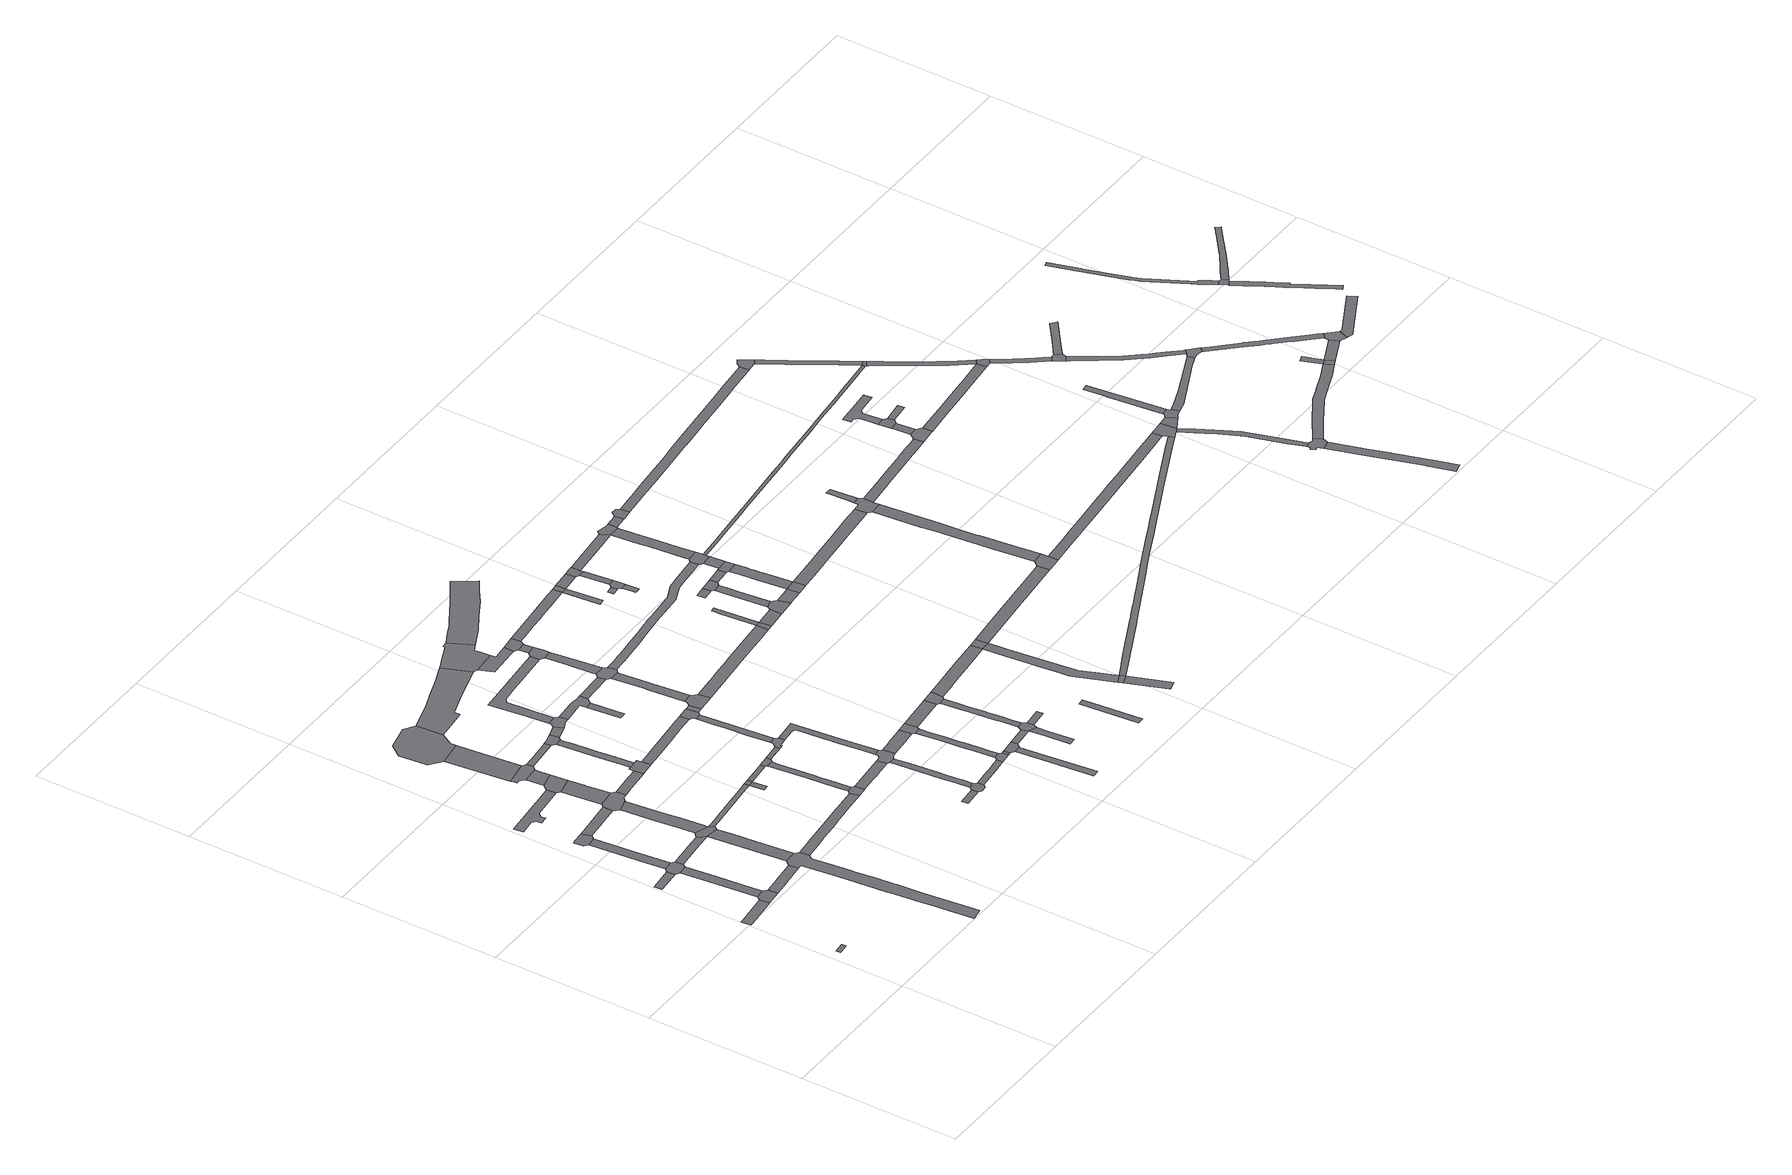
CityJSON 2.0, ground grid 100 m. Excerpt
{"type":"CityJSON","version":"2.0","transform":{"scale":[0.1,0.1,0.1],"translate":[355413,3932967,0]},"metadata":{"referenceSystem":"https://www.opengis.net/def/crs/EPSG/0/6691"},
"CityObjects":{
"road1":{"type":"Road","attributes":{"RoadStructureAttribute.sectionType":"1"},"geometry":[{"type":"MultiSurface","lod":"1","boundaries":[[[0,1,2,3]]]}]},
"road2":{"type":"Road","attributes":{"RoadStructureAttribute.sectionType":"1"},"geometry":[{"type":"MultiSurface","lod":"1","boundaries":[[[4,5,6,7,8,9,10,11,12]]]}]},
"road3":{"type":"Road","geometry":[{"type":"MultiSurface","lod":"1","boundaries":[[[13,14,15,16,17]]]}]},
"road4":{"type":"Road","geometry":[{"type":"MultiSurface","lod":"1","boundaries":[[[18,4,12,19,20,21,22,23]]]}]},
"road5":{"type":"Road","attributes":{"RoadStructureAttribute.sectionType":"1"},"geometry":[{"type":"MultiSurface","lod":"1","boundaries":[[[24,25,26,27,28,29,18,23]]]}]},
"road6":{"type":"Road","geometry":[{"type":"MultiSurface","lod":"1","boundaries":[[[30,31,32,13,17,27,26,33]]]}]},
"road7":{"type":"Road","attributes":{"RoadStructureAttribute.sectionType":"1"},"geometry":[{"type":"MultiSurface","lod":"1","boundaries":[[[34,32,31,35,36,37]]]}]},
"road8":{"type":"Road","geometry":[{"type":"MultiSurface","lod":"1","boundaries":[[[38,39,40,41,42,43,44,22,21]]]}]},
"road9":{"type":"Road","geometry":[{"type":"MultiSurface","lod":"1","boundaries":[[[37,36,45,46,47,48,49]]]}]},
"road10":{"type":"Road","attributes":{"RoadStructureAttribute.sectionType":"1"},"geometry":[{"type":"MultiSurface","lod":"1","boundaries":[[[50,51,52,53,54,55,56,57,58,59,60,61,62,63,64,65,66,67,41,40,68,69,70,71,72,73,74,75,76,77,78,79,80]]]}]},
"road11":{"type":"Road","attributes":{"RoadStructureAttribute.sectionType":"1"},"geometry":[{"type":"MultiSurface","lod":"1","boundaries":[[[81,82,83,30,33,84,85,86,87]]]}]},
"road12":{"type":"Road","attributes":{"RoadStructureAttribute.sectionType":"1"},"geometry":[{"type":"MultiSurface","lod":"1","boundaries":[[[88,89,90,91,92,93,94,95,96,97,98,99,100,101,102,103]]]}]},
"road13":{"type":"Road","attributes":{"RoadStructureAttribute.sectionType":"1"},"geometry":[{"type":"MultiSurface","lod":"1","boundaries":[[[45,104,105,106,107,108,109,46]]]}]},
"road14":{"type":"Road","attributes":{"RoadStructureAttribute.sectionType":"1"},"geometry":[{"type":"MultiSurface","lod":"1","boundaries":[[[110,67,66,111,112,113,87]]]}]},
"road15":{"type":"Road","geometry":[{"type":"MultiSurface","lod":"1","boundaries":[[[113,114,115,116,81,87]]]}]},
"road16":{"type":"Road","attributes":{"RoadStructureAttribute.sectionType":"1"},"geometry":[{"type":"MultiSurface","lod":"1","boundaries":[[[117,118,119,120,121,122,123,124,116,115]]]}]},
"road17":{"type":"Road","geometry":[{"type":"MultiSurface","lod":"1","boundaries":[[[125,121,120,126,127,128,129,130,108,107]]]}]},
"road18":{"type":"Road","attributes":{"RoadStructureAttribute.sectionType":"1"},"geometry":[{"type":"MultiSurface","lod":"1","boundaries":[[[131,130,129,132,133,134,135,136,137,138]]]}]},
"road19":{"type":"Road","geometry":[{"type":"MultiSurface","lod":"1","boundaries":[[[137,139,140,141,88,103,138]]]}]},
"road20":{"type":"Road","attributes":{"RoadStructureAttribute.sectionType":"1"},"geometry":[{"type":"MultiSurface","lod":"1","boundaries":[[[142,143,140,139]]]}]},
"road21":{"type":"Road","geometry":[{"type":"MultiSurface","lod":"1","boundaries":[[[144,145,146,143,142,147,148,149,150,151]]]}]},
"road22":{"type":"Road","attributes":{"RoadStructureAttribute.sectionType":"1"},"geometry":[{"type":"MultiSurface","lod":"1","boundaries":[[[152,153,154,155,156,150,149]]]}]},
"road23":{"type":"Road","attributes":{"RoadStructureAttribute.sectionType":"1"},"geometry":[{"type":"MultiSurface","lod":"1","boundaries":[[[157,158,159,160,161,115,114,162,163,164,165,166,167]]]}]},
"road24":{"type":"Road","attributes":{"RoadStructureAttribute.sectionType":"1"},"geometry":[{"type":"MultiSurface","lod":"1","boundaries":[[[168,169,170,171,172,173,174,175,176,177,178,179,180,181,182,183,64,63]]]}]},
"road25":{"type":"Road","geometry":[{"type":"MultiSurface","lod":"1","boundaries":[[[184,185,186,156,155,187,188,189,190]]]}]},
"road26":{"type":"Road","attributes":{"RoadStructureAttribute.sectionType":"1"},"geometry":[{"type":"MultiSurface","lod":"1","boundaries":[[[191,192,193,194,128,127,195,196]]]}]},
"road27":{"type":"Road","attributes":{"RoadStructureAttribute.sectionType":"1"},"geometry":[{"type":"MultiSurface","lod":"1","boundaries":[[[147,197,198,199,200,201,202,203,204,148]]]}]},
"road28":{"type":"Road","geometry":[{"type":"MultiSurface","lod":"1","boundaries":[[[205,206,207,208,209,210,211,212,213,214,191,196]]]}]},
"road29":{"type":"Road","geometry":[{"type":"MultiSurface","lod":"1","boundaries":[[[215,216,167,166,217]]]}]},
"road30":{"type":"Road","attributes":{"RoadStructureAttribute.sectionType":"1"},"geometry":[{"type":"MultiSurface","lod":"1","boundaries":[[[218,219,220,221,222,212,211,223,224,225,226,227,228,229,230,231,232]]]}]},
"road31":{"type":"Road","geometry":[{"type":"MultiSurface","lod":"1","boundaries":[[[233,200,199,232,231,234,235,236]]]}]},
"road32":{"type":"Road","attributes":{"RoadStructureAttribute.sectionType":"1"},"geometry":[{"type":"MultiSurface","lod":"1","boundaries":[[[166,237,238,217,239,240,241,215,217]]]}]},
"road33":{"type":"Road","geometry":[{"type":"MultiSurface","lod":"1","boundaries":[[[242,243,244,177,176,245,246]]]}]},
"road34":{"type":"Road","attributes":{"RoadStructureAttribute.sectionType":"1"},"geometry":[{"type":"MultiSurface","lod":"1","boundaries":[[[236,235,247,248,249,250]]]}]},
"road35":{"type":"Road","attributes":{"RoadStructureAttribute.sectionType":"1"},"geometry":[{"type":"MultiSurface","lod":"1","boundaries":[[[251,252,253,254,244,243,255,256,257,258,259,260,261,262,263]]]}]},
"road36":{"type":"Road","geometry":[{"type":"MultiSurface","lod":"1","boundaries":[[[263,262,264,265,266,240,239]]]}]},
"road37":{"type":"Road","geometry":[{"type":"MultiSurface","lod":"1","boundaries":[[[267,268,269,270,271]]]}]},
"road38":{"type":"Road","geometry":[{"type":"MultiSurface","lod":"1","boundaries":[[[272,273,274,275,276,250,249,277,278,279,280]]]}]},
"road39":{"type":"Road","attributes":{"RoadStructureAttribute.sectionType":"1"},"geometry":[{"type":"MultiSurface","lod":"1","boundaries":[[[281,282,283,284,285,286,209,208,287,288,289,290,291,292,293,294,295]]]}]},
"road40":{"type":"Road","attributes":{"RoadStructureAttribute.sectionType":"1"},"geometry":[{"type":"MultiSurface","lod":"1","boundaries":[[[296,297,298,299,300,301,189,188,302,303,304,305,306,307,308]]]}]},
"road41":{"type":"Road","attributes":{"RoadStructureAttribute.sectionType":"1"},"geometry":[{"type":"MultiSurface","lod":"1","boundaries":[[[309,310,311,312,313,314,315,316,317,242,246]]]}]},
"road42":{"type":"Road","attributes":{"RoadStructureAttribute.sectionType":"1"},"geometry":[{"type":"MultiSurface","lod":"1","boundaries":[[[265,264,318,319]]]}]},
"road43":{"type":"Road","geometry":[{"type":"MultiSurface","lod":"1","boundaries":[[[320,271,270,321,322,323,324,325]]]}]},
"road44":{"type":"Road","attributes":{"RoadStructureAttribute.sectionType":"1"},"geometry":[{"type":"MultiSurface","lod":"1","boundaries":[[[326,327,328,320,325,329,330,331,332,333,334,335,336,337,338,339]]]}]},
"road45":{"type":"Road","geometry":[{"type":"MultiSurface","lod":"1","boundaries":[[[340,280,279,341,342,343,344,345,346,347,348,349]]]}]},
"road46":{"type":"Road","geometry":[{"type":"MultiSurface","lod":"1","boundaries":[[[350,351,319,318,352,353,354,355,356,357,358,359,360]]]}]},
"road47":{"type":"Road","attributes":{"RoadStructureAttribute.sectionType":"1"},"geometry":[{"type":"MultiSurface","lod":"1","boundaries":[[[361,362,344,343]]]}]},
"road48":{"type":"Road","geometry":[{"type":"MultiSurface","lod":"1","boundaries":[[[338,363,364,365,366,367,368,369,370,371,372,314,313,339]]]}]},
"road49":{"type":"Road","attributes":{"RoadStructureAttribute.sectionType":"1"},"geometry":[{"type":"MultiSurface","lod":"1","boundaries":[[[373,374,375,376,377,350,360]]]}]},
"road50":{"type":"Road","attributes":{"RoadStructureAttribute.sectionType":"1"},"geometry":[{"type":"MultiSurface","lod":"1","boundaries":[[[367,378,379,380,381,382,383,384,385,359,358,386,387,388,389,390,391,392,393,394,395,396,368]]]}]},
"road51":{"type":"Road","attributes":{"RoadStructureAttribute.sectionType":"1"},"geometry":[{"type":"MultiSurface","lod":"1","boundaries":[[[397,398,399,400,324,323,401,402]]]}]},
"road52":{"type":"Road","attributes":{"RoadStructureAttribute.sectionType":"1"},"geometry":[{"type":"MultiSurface","lod":"1","boundaries":[[[403,404,405,406,407,408,274,273,409,410,411,412,413,414,415]]]}]},
"road53":{"type":"Road","geometry":[{"type":"MultiSurface","lod":"1","boundaries":[[[416,374,373,417,418,419,281,295]]]}]},
"road54":{"type":"Road","attributes":{"RoadStructureAttribute.sectionType":"1"},"geometry":[{"type":"MultiSurface","lod":"1","boundaries":[[[420,421,418,417]]]}]},
"road55":{"type":"Road","attributes":{"RoadStructureAttribute.sectionType":"1"},"geometry":[{"type":"MultiSurface","lod":"1","boundaries":[[[346,345,422,423,424]]]}]},
"road56":{"type":"Road","attributes":{"RoadStructureAttribute.sectionType":"1"},"geometry":[{"type":"MultiSurface","lod":"1","boundaries":[[[425,426,427,428,429,366,365,430,431,432,433,434]]]}]},
"road57":{"type":"Road","geometry":[{"type":"MultiSurface","lod":"1","boundaries":[[[435,436,437,438,439,440,441,442,397,402]]]}]},
"road58":{"type":"Road","geometry":[{"type":"MultiSurface","lod":"1","boundaries":[[[443,421,420,444,445,446,447,448,449,450]]]}]},
"road59":{"type":"Road","geometry":[{"type":"MultiSurface","lod":"1","boundaries":[[[451,452,453,454,455,456,457,458,459,296,308,460]]]}]},
"road60":{"type":"Road","attributes":{"RoadStructureAttribute.sectionType":"1"},"geometry":[{"type":"MultiSurface","lod":"1","boundaries":[[[437,461,462,438]]]}]},
"road61":{"type":"Road","attributes":{"RoadStructureAttribute.sectionType":"1"},"geometry":[{"type":"MultiSurface","lod":"1","boundaries":[[[463,464,465,466,467,468]]]}]},
"road62":{"type":"Road","attributes":{"RoadStructureAttribute.sectionType":"1"},"geometry":[{"type":"MultiSurface","lod":"1","boundaries":[[[469,470,471,472,473,474,475,476,441,440,477,478,479,480,481,482,483,484,485,486]]]}]},
"road63":{"type":"Road","attributes":{"RoadStructureAttribute.sectionType":"1"},"geometry":[{"type":"MultiSurface","lod":"1","boundaries":[[[487,488,489,490,491,492,493,451,460]]]}]},
"road64":{"type":"Road","attributes":{"RoadStructureAttribute.sectionType":"1"},"geometry":[{"type":"MultiSurface","lod":"1","boundaries":[[[449,494,495,496,497,498,499,450]]]}]},
"road65":{"type":"Road","geometry":[{"type":"MultiSurface","lod":"1","boundaries":[[[500,501,502,462,461,463,468]]]}]},
"road66":{"type":"Road","geometry":[{"type":"MultiSurface","lod":"1","boundaries":[[[425,434,469,486,503,504]]]}]},
"road67":{"type":"Road","geometry":[{"type":"MultiSurface","lod":"1","boundaries":[[[505,506,507,424,423,497,496,508]]]}]},
"road68":{"type":"Road","attributes":{"RoadStructureAttribute.sectionType":"1"},"geometry":[{"type":"MultiSurface","lod":"1","boundaries":[[[509,510,511,512,507,506,513,514,515]]]}]},
"road69":{"type":"Road","geometry":[{"type":"MultiSurface","lod":"1","boundaries":[[[514,516,517,518,403,415,515]]]}]},
"road70":{"type":"Road","attributes":{"RoadStructureAttribute.sectionType":"1"},"geometry":[{"type":"MultiSurface","lod":"1","boundaries":[[[518,517,519,520]]]}]},
"road71":{"type":"Road","attributes":{"RoadStructureAttribute.sectionType":"1"},"geometry":[{"type":"MultiSurface","lod":"1","boundaries":[[[521,522,501,500,523,524,525,526,527,528,529,524,530]]]}]},
"road72":{"type":"Road","geometry":[{"type":"MultiSurface","lod":"1","boundaries":[[[492,491,531,520,519,532,533,534,535]]]}]},
"road73":{"type":"Road","attributes":{"RoadStructureAttribute.sectionType":"1"},"geometry":[{"type":"MultiSurface","lod":"1","boundaries":[[[503,536,537,538,539,540,541,504]]]}]},
"road74":{"type":"Road","geometry":[{"type":"MultiSurface","lod":"1","boundaries":[[[524,529,542,543,544,545,530]]]}]},
"road75":{"type":"Road","attributes":{"RoadStructureAttribute.sectionType":"1"},"geometry":[{"type":"MultiSurface","lod":"1","boundaries":[[[546,547,548,549,550,551,552,553,545,544,554,555,556,557,558,559,560,561,562,563]]]}]},
"road76":{"type":"Road","geometry":[{"type":"MultiSurface","lod":"1","boundaries":[[[542,564,565,543]]]}]},
"road77":{"type":"Road","geometry":[{"type":"MultiSurface","lod":"1","boundaries":[[[540,539,563,562,566,567]]]}]},
"road78":{"type":"Road","attributes":{"RoadStructureAttribute.sectionType":"1"},"geometry":[{"type":"MultiSurface","lod":"1","boundaries":[[[568,569,570,571,572,573,574,575,576,446,445,577,578,579,580,581,582,583,584]]]}]},
"road79":{"type":"Road","attributes":{"RoadStructureAttribute.sectionType":"1"},"geometry":[{"type":"MultiSurface","lod":"1","boundaries":[[[454,585,586,587,588,589,590,591,592,593,594,595,596,597,598,599,600,601,455]]]}]},
"road80":{"type":"Road","attributes":{"RoadStructureAttribute.sectionType":"1"},"geometry":[{"type":"MultiSurface","lod":"1","boundaries":[[[534,602,603,604,605,606,607,608,609,610,611,608,612,613,614,615,535]]]}]},
"road81":{"type":"Road","attributes":{"RoadStructureAttribute.sectionType":"1"},"geometry":[{"type":"MultiSurface","lod":"1","boundaries":[[[616,617,618,619,620,621]]]}]},
"road82":{"type":"Road","attributes":{"RoadStructureAttribute.sectionType":"1"},"geometry":[{"type":"MultiSurface","lod":"1","boundaries":[[[566,622,623,624,625,626,627,628,629,630,631,632,633,634,567]]]}]},
"road83":{"type":"Road","attributes":{"RoadStructureAttribute.sectionType":"1"},"geometry":[{"type":"MultiSurface","lod":"1","boundaries":[[[635,636,637,638,639,640,641,642,643,644,645,646,647,648,649,650,651,652,653,654,655,656,657,658,659,660,505,508]]]}]},
"road84":{"type":"Road","geometry":[{"type":"MultiSurface","lod":"1","boundaries":[[[568,584,661,662]]]}]},
"road85":{"type":"Road","geometry":[{"type":"MultiSurface","lod":"1","boundaries":[[[611,663,612,608]]]}]},
"road86":{"type":"Road","attributes":{"RoadStructureAttribute.sectionType":"1"},"geometry":[{"type":"MultiSurface","lod":"1","boundaries":[[[664,665,666,667,668,669,568,662]]]}]},
"road87":{"type":"Road","geometry":[{"type":"MultiSurface","lod":"1","boundaries":[[[670,671,672,673]]]}]},
"road88":{"type":"Road","attributes":{"RoadStructureAttribute.sectionType":"1"},"geometry":[{"type":"MultiSurface","lod":"1","boundaries":[[[674,662,661,675]]]}]},
"road89":{"type":"Road","attributes":{"RoadStructureAttribute.sectionType":"1"},"geometry":[{"type":"MultiSurface","lod":"1","boundaries":[[[676,677,663,611]]]}]},
"road90":{"type":"Road","geometry":[{"type":"MultiSurface","lod":"1","boundaries":[[[678,679,680,681]]]}]},
"road91":{"type":"Road","attributes":{"RoadStructureAttribute.sectionType":"1"},"geometry":[{"type":"MultiSurface","lod":"1","boundaries":[[[682,683,684,678,681]]]}]},
"road92":{"type":"Road","attributes":{"RoadStructureAttribute.sectionType":"1"},"geometry":[{"type":"MultiSurface","lod":"1","boundaries":[[[685,686,687,688,689,690]]]}]},
"road93":{"type":"Road","geometry":[{"type":"MultiSurface","lod":"1","boundaries":[[[685,690,691,692,693,694,670,673]]]}]},
"road94":{"type":"Road","attributes":{"RoadStructureAttribute.sectionType":"1"},"geometry":[{"type":"MultiSurface","lod":"1","boundaries":[[[629,695,696,697,698,699,700,701,702,680,679,703,704,705,706,707,708,709,710]]]}]},
"road95":{"type":"Road","attributes":{"RoadStructureAttribute.sectionType":"1"},"geometry":[{"type":"MultiSurface","lod":"1","boundaries":[[[692,711,712,693]]]}]},
"road96":{"type":"Road","geometry":[{"type":"MultiSurface","lod":"1","boundaries":[[[713,714,677,676,712,711,715]]]}]},
"road97":{"type":"Road","geometry":[{"type":"MultiSurface","lod":"1","boundaries":[[[716,630,629,710]]]}]},
"road98":{"type":"Road","attributes":{"RoadStructureAttribute.sectionType":"1"},"geometry":[{"type":"MultiSurface","lod":"1","boundaries":[[[717,718,719,720]]]}]},
"road99":{"type":"Road","geometry":[{"type":"MultiSurface","lod":"1","boundaries":[[[721,722,723,724,674,675]]]}]},
"road100":{"type":"Road","attributes":{"RoadStructureAttribute.sectionType":"1"},"geometry":[{"type":"MultiSurface","lod":"1","boundaries":[[[725,726,724,723,727,728,729,730,731]]]}]},
"road101":{"type":"Road","geometry":[{"type":"MultiSurface","lod":"1","boundaries":[[[730,732,733,734,735,720,719,731]]]}]},
"road102":{"type":"Road","attributes":{"RoadStructureAttribute.sectionType":"1"},"geometry":[{"type":"MultiSurface","lod":"1","boundaries":[[[736,737,738,739,722,721,740,741]]]}]},
"road103":{"type":"Road","attributes":{"RoadStructureAttribute.sectionType":"1"},"geometry":[{"type":"MultiSurface","lod":"1","boundaries":[[[742,743,734,733,744,745]]]}]},
"road104":{"type":"Road","attributes":{"RoadStructureAttribute.sectionType":"1"},"geometry":[{"type":"MultiSurface","lod":"1","boundaries":[[[746,747,748,749,750,751,752,753,754,755,713,715,756,757,758,753,759,760,761,762,763,764]]]}]},
"road105":{"type":"Road","geometry":[{"type":"MultiSurface","lod":"1","boundaries":[[[765,766,767,736,741]]]}]},
"road106":{"type":"Road","attributes":{"RoadStructureAttribute.sectionType":"1"},"geometry":[{"type":"MultiSurface","lod":"1","boundaries":[[[767,768,769,770,771,772,773,774,775,776,777,778,779,736]]]}]},
"road107":{"type":"Road","geometry":[{"type":"MultiSurface","lod":"1","boundaries":[[[775,774,780,781,742,745]]]}]},
"road108":{"type":"Road","attributes":{"RoadStructureAttribute.sectionType":"1"},"geometry":[{"type":"MultiSurface","lod":"1","boundaries":[[[782,781,780,783]]]}]},
"road109":{"type":"Road","geometry":[{"type":"MultiSurface","lod":"1","boundaries":[[[784,785,746,764,786,646,645,787,782,783]]]}]},
"road110":{"type":"Road","attributes":{"RoadStructureAttribute.sectionType":"1"},"geometry":[{"type":"MultiSurface","lod":"1","boundaries":[[[788,789,790,791,792,793,794,795,796,797,798,799,716,710]]]}]},
"road111":{"type":"Road","geometry":[{"type":"MultiSurface","lod":"1","boundaries":[[[800,754,753,752,801,802,803,804]]]}]},
"road112":{"type":"Road","attributes":{"RoadStructureAttribute.sectionType":"1"},"geometry":[{"type":"MultiSurface","lod":"1","boundaries":[[[802,805,806,803]]]}]},
"road113":{"type":"Road","geometry":[{"type":"MultiSurface","lod":"1","boundaries":[[[807,806,805,808,809,810,811]]]}]},
"road114":{"type":"Road","attributes":{"RoadStructureAttribute.sectionType":"1"},"geometry":[{"type":"MultiSurface","lod":"1","boundaries":[[[766,812,813,814,815,816,817,818,819,820,821,822,823,824,825,826,827,828,767]]]}]},
"road115":{"type":"Road","geometry":[{"type":"MultiSurface","lod":"1","boundaries":[[[793,792,829,830,831,832,833]]]}]},
"road116":{"type":"Road","attributes":{"RoadStructureAttribute.sectionType":"1"},"geometry":[{"type":"MultiSurface","lod":"1","boundaries":[[[834,835,836,837,838,839,840,841,833,832,842,843,844,845,846,847]]]}]},
"road117":{"type":"Road","geometry":[{"type":"MultiSurface","lod":"1","boundaries":[[[848,849,850,851,852,819,818,834,847]]]}]},
"road118":{"type":"Road","attributes":{"RoadStructureAttribute.sectionType":"1"},"geometry":[{"type":"MultiSurface","lod":"1","boundaries":[[[853,854,855,856,857,858,859,860,861,862,863,864,865,866,867,868,869,870,679,678,871,872,873,874,875,876,877,878,879,880,881,882,883]]]}]},
"road119":{"type":"Road","attributes":{"RoadStructureAttribute.sectionType":"1"},"geometry":[{"type":"MultiSurface","lod":"1","boundaries":[[[850,884,885,886,887,888,851]]]}]},
"road120":{"type":"Road","attributes":{"RoadStructureAttribute.sectionType":"1"},"geometry":[{"type":"MultiSurface","lod":"1","boundaries":[[[889,890,891,892,893,894,895,896,897,898,899,900,901,902,785,784,903,904,905,906,907,908,909,910,911,912,913,914,915,916,917,918,919,920]]]}]},
"road121":{"type":"Road","attributes":{"RoadStructureAttribute.sectionType":"1"},"geometry":[{"type":"MultiSurface","lod":"1","boundaries":[[[921,922,923,924,925,926,927,928,929,930,931,932,933,934,935,810,809,936,937,938,939,940,941,942,943,944,945,946,947,948,949,950,951,952]]]}]},
"road122":{"type":"Road","attributes":{"RoadStructureAttribute.sectionType":"1"},"geometry":[{"type":"MultiSurface","lod":"1","boundaries":[[[953,954,955,956,957,958,959,960,961,849,848,962,963,964,965,966,967,968]]]}]},
"road123":{"type":"Road","attributes":{"RoadStructureAttribute.sectionType":"1"},"geometry":[{"type":"MultiSurface","lod":"1","boundaries":[[[969,970,971,972,973,974,975,976,977,978,979,980,981,982,983,984,985,986,987,831,830]]]}]},
"road124":{"type":"Road","geometry":[{"type":"MultiSurface","lod":"1","boundaries":[[[988,989,968,967,990,991,992]]]}]},
"road125":{"type":"Road","attributes":{"RoadStructureAttribute.sectionType":"1"},"geometry":[{"type":"MultiSurface","lod":"1","boundaries":[[[988,993,994,995,989]]]}]},
"road126":{"type":"Road","geometry":[{"type":"MultiSurface","lod":"1","boundaries":[[[996,997,998,994,993,999]]]}]},
"road127":{"type":"Road","attributes":{"RoadStructureAttribute.sectionType":"1"},"geometry":[{"type":"MultiSurface","lod":"1","boundaries":[[[1000,1001,1002,1003,1004,1005,1006,1007,1008,1009,998,997]]]}]},
"road128":{"type":"Road","geometry":[{"type":"MultiSurface","lod":"1","boundaries":[[[1010,1011,996,999]]]}]},
"road129":{"type":"Road","geometry":[{"type":"MultiSurface","lod":"1","boundaries":[[[1012,952,951,1013,1014,1015,1016]]]}]},
"road130":{"type":"Road","attributes":{"RoadStructureAttribute.sectionType":"1"},"geometry":[{"type":"MultiSurface","lod":"1","boundaries":[[[991,1017,1018,1019,1020,1021,1022,1023,1024,1025,1026,1027,992]]]}]},
"road131":{"type":"Road","geometry":[{"type":"MultiSurface","lod":"1","boundaries":[[[882,1028,1029,1030,1031,1032,1033,974,973,883]]]}]},
"road132":{"type":"Road","attributes":{"RoadStructureAttribute.sectionType":"1"},"geometry":[{"type":"MultiSurface","lod":"1","boundaries":[[[1034,1035,1036,1037,1038,1039,1040,1041,1014,1013,1042,1043,1044,1045,1046,1047,920]]]}]},
"road133":{"type":"Road","attributes":{"RoadStructureAttribute.sectionType":"1"},"geometry":[{"type":"MultiSurface","lod":"1","boundaries":[[[1048,1049,1050,1051,1052,1053,1030,1029,1054,1055,1056,1057,1058,1059,1060,1061,1062,1063,1064]]]}]},
"road134":{"type":"Road","attributes":{"RoadStructureAttribute.sectionType":"1"},"geometry":[{"type":"MultiSurface","lod":"1","boundaries":[[[1065,1066,1067,1031,1030]]]}]},
"road135":{"type":"Road","geometry":[{"type":"MultiSurface","lod":"1","boundaries":[[[919,1068,1069,1034,920]]]}]},
"road136":{"type":"Road","geometry":[{"type":"MultiSurface","lod":"1","boundaries":[[[1070,1071,1072,1073,1074,1075,1076,1048,1064,1077,1078,1079]]]}]},
"road137":{"type":"Road","attributes":{"RoadStructureAttribute.sectionType":"1"},"geometry":[{"type":"MultiSurface","lod":"1","boundaries":[[[1072,1080,1081,1082,1083,1084,1085,1086,1087,1088,1089,1090,1091,1092,1073]]]}]},
"road138":{"type":"Road","geometry":[{"type":"MultiSurface","lod":"1","boundaries":[[[1093,1094,1095,1066,1065,1096,1097,1098,1099,1100,1101,1102]]]}]},
"road139":{"type":"Road","attributes":{"RoadStructureAttribute.sectionType":"1"},"geometry":[{"type":"MultiSurface","lod":"1","boundaries":[[[1103,1104,1105,1106,1107,1108,1109,1110,1111,1112,1093,1102]]]}]},
"road140":{"type":"Road","attributes":{"RoadStructureAttribute.sectionType":"1"},"geometry":[{"type":"MultiSurface","lod":"1","boundaries":[[[1113,1114,1115,1116,1023,1117,1118,1119,1120,1121,1122,1069,1068]]]}]},
"road141":{"type":"Road","geometry":[{"type":"MultiSurface","lod":"1","boundaries":[[[1123,1124,1125,1126,1127,1117,1023,1022]]]}]},
"road142":{"type":"Road","attributes":{"RoadStructureAttribute.sectionType":"1"},"geometry":[{"type":"MultiSurface","lod":"1","boundaries":[[[1128,1129,1130,1131,1132,1124,1123,1133,1134,1135,1136]]]}]},
"road143":{"type":"Road","attributes":{"RoadStructureAttribute.sectionType":"1"},"geometry":[{"type":"MultiSurface","lod":"1","boundaries":[[[1137,1138,1139,1140,1100,1099,1141,1142,1143,1144,1145,1146,1147,1148,1149,1150]]]}]},
"road144":{"type":"Road","geometry":[{"type":"MultiSurface","lod":"1","boundaries":[[[1151,1152,1153,1154,1155,1128,1136]]]}]},
"road145":{"type":"Road","attributes":{"RoadStructureAttribute.sectionType":"1"},"geometry":[{"type":"MultiSurface","lod":"1","boundaries":[[[1156,1157,1158,1159,1160,1161,1162,1163,1164,1165,1166,1167,1168,1169,1170,1075,1074]]]}]},
"road146":{"type":"Road","attributes":{"RoadStructureAttribute.sectionType":"1"},"geometry":[{"type":"MultiSurface","lod":"1","boundaries":[[[1171,1172,1173,1174,1175,1176,1177,1178,1179,1180,1181,1153,1152,1182,1183,1184,1185,1186,1187,1188,1189,1190,1191]]]}]},
"road147":{"type":"Road","attributes":{"RoadStructureAttribute.sectionType":"1"},"geometry":[{"type":"MultiSurface","lod":"1","boundaries":[[[1154,1192,1193,1194,1195,1155]]]}]},
"road148":{"type":"Road","geometry":[{"type":"MultiSurface","lod":"1","boundaries":[[[1150,1149,1196,1197,1198,1199,1200,1171,1191]]]}]},
"road149":{"type":"Road","geometry":[{"type":"MultiSurface","lod":"1","boundaries":[[[1201,1202,1203,1204,1205,1206,1207,1208,1163]]]}]},
"road150":{"type":"Road","geometry":[{"type":"MultiSurface","lod":"1","boundaries":[[[1163,1162,1209,1201]]]}]},
"road151":{"type":"Road","attributes":{"RoadStructureAttribute.sectionType":"1"},"geometry":[{"type":"MultiSurface","lod":"1","boundaries":[[[1198,1210,1211,1212,1213,1214,1215,1216,1217,1218,1219,1220,1221,1222,1223,1224,1225,1226,1227,1228,1229,1230,1231,1232,1233,1199]]]}]},
"road152":{"type":"Road","attributes":{"RoadStructureAttribute.sectionType":"1"},"geometry":[{"type":"MultiSurface","lod":"1","boundaries":[[[1234,1235,1201,1209,1236,1237,1238]]]}]},
"road153":{"type":"Road","geometry":[{"type":"MultiSurface","lod":"1","boundaries":[[[1237,1239,1240,1241,1223,1222,1238]]]}]},
"road154":{"type":"Road","attributes":{"RoadStructureAttribute.sectionType":"1"},"geometry":[{"type":"MultiSurface","lod":"1","boundaries":[[[1242,1243,1241,1240,1244,1245,1246,1247,1248]]]}]},
"road155":{"type":"Road","attributes":{"RoadStructureAttribute.sectionType":"1"},"geometry":[{"type":"MultiSurface","lod":"1","boundaries":[[[1249,1250,1251,1252,1253,1254,1255,1256,1257,1258,1259,1260,1261,1262,1263,1264,1265,1266,1267,1268,1269,1270,1271,1272,1273,1274]]]}]},
"road156":{"type":"Road","geometry":[{"type":"MultiSurface","lod":"1","boundaries":[[[1274,1273,1275,1276,1277,1278]]]}]},
"road157":{"type":"Road","attributes":{"RoadStructureAttribute.sectionType":"1"},"geometry":[{"type":"MultiSurface","lod":"1","boundaries":[[[1279,1280,1281,1282,1283,1284,1285,1286,1287,1276,1275,1288,1289,1290,1291,1292,1293,1294,1295,1296,1297,1298,1299,1300]]]}]},
"road158":{"type":"Road","attributes":{"RoadStructureAttribute.sectionType":"1"},"geometry":[{"type":"MultiSurface","lod":"1","boundaries":[[[1301,1302,1303,1304,1305,1306,1307,1308,1278,1277,1309,1310,1311,1312,1313,1314,1315,1316]]]}]}
},
"vertices":[
[76,449,0],[140,456,0],[137,484,0],[73,477,0],
[231,1078,0],[75,1061,0],[70,1060,0],[7,1053,0],[14,993,0],[78,1000,0],[99,1003,0],[188,1013,0],[238,1018,0],
[164,1642,0],[14,1626,0],[14,1623,0],[19,1576,0],[171,1592,0],
[248,1103,0],[265,1021,0],[269,1022,0],[331,1028,0],[329,1089,0],[307,1110,0],
[300,1173,0],[277,1392,0],[257,1581,0],[197,1575,0],[215,1404,0],[236,1211,0],
[266,1653,0],[243,1669,0],[183,1663,0],[270,1603,0],
[166,1831,0],[224,1857,0],[194,2138,0],[135,2131,0],
[440,1040,0],[448,1041,0],[587,1057,0],[580,1117,0],[483,1106,0],[440,1101,0],[438,1101,0],
[211,2163,0],[197,2223,0],[127,2216,0],[106,2213,0],[113,2152,0],
[810,21,0],[774,340,0],[769,389,0],[761,472,0],[755,529,0],[755,534,0],[740,666,0],[727,783,0],[724,806,0],[708,948,0],[698,1043,0],[698,1048,0],[716,1071,0],[718,1071,0],[710,1131,0],[687,1149,0],[687,1151,0],[606,1148,0],[614,1060,0],[618,1033,0],[640,827,0],[658,664,0],[673,528,0],[673,525,0],[674,514,0],[689,383,0],[691,367,0],[704,251,0],[715,144,0],[716,134,0],[730,5,0],
[514,1679,0],[419,1669,0],[397,1667,0],[402,1617,0],[425,1620,0],[519,1630,0],[552,1633,0],
[425,2598,0],[301,2584,0],[32,2554,0],[32,2550,0],[38,2494,0],[57,2496,0],[132,2505,0],[156,2486,0],[160,2455,0],[202,2461,0],[209,2462,0],[208,2469,0],[205,2491,0],[224,2515,0],[247,2518,0],[432,2538,0],
[230,2165,0],[313,2174,0],[357,2179,0],[463,2190,0],[464,2253,0],[307,2235,0],
[580,1377,0],[661,1386,0],[644,1540,0],[635,1623,0],
[652,1648,0],[629,1674,0],[544,1704,0],
[626,1709,0],[610,1856,0],[600,1944,0],[574,2181,0],[495,2159,0],[519,1936,0],[535,1790,0],[535,1784,0],
[494,2165,0],[593,2205,0],[624,2208,0],[616,2269,0],[593,2287,0],[483,2272,0],
[461,2463,0],[587,2331,0],[580,2382,0],[574,2439,0],[574,2441,0],[568,2495,0],[563,2547,0],[455,2520,0],
[551,2656,0],[452,2632,0],[444,2621,0],
[541,2750,0],[440,2740,0],
[391,2766,0],[413,2768,0],[433,2747,0],[562,2773,0],[559,2813,0],[534,2831,0],[381,2802,0],[388,2795,0],
[530,2868,0],[518,2978,0],[497,3173,0],[491,3229,0],[336,3206,0],
[997,1715,0],[932,1707,0],[919,1706,0],[746,1686,0],[664,1677,0],[694,1652,0],[819,1666,0],[905,1676,0],[995,1685,0],[1065,1693,0],[1061,1722,0],
[783,1079,0],[812,1082,0],[895,1091,0],[989,1102,0],[999,1103,0],[1070,1111,0],[1123,1117,0],[1166,1122,0],[1318,1138,0],[1306,1196,0],[1159,1180,0],[1147,1178,0],[1053,1168,0],[991,1161,0],[819,1143,0],[805,1141,0],
[298,3519,0],[242,3442,0],[260,3264,0],[487,3267,0],[533,3343,0],[520,3511,0],[455,3555,0],
[832,2292,0],[733,2281,0],[727,2281,0],[709,2279,0],[689,2216,0],[838,2233,0],
[674,2785,0],[704,2789,0],[777,2797,0],[770,2837,0],[753,2834,0],[712,2830,0],[705,2829,0],[615,2819,0],
[864,2236,0],[869,2237,0],[874,2237,0],[929,2244,0],[922,2302,0],[919,2331,0],[893,2329,0],[847,2324,0],[829,2323,0],[831,2301,0],
[1103,1727,0],[1101,1727,0],[1102,1697,0],
[811,2668,0],[823,2552,0],[824,2544,0],[837,2421,0],[841,2379,0],[887,2378,0],[884,2406,0],[872,2518,0],[868,2559,0],[861,2623,0],[850,2730,0],[849,2745,0],[846,2766,0],[846,2783,0],[800,2775,0],
[801,2842,0],[852,2792,0],[859,2797,0],[852,2857,0],
[1076,1601,0],[1110,1606,0],[1256,1714,0],[1253,1744,0],[1245,1743,0],
[1372,1204,0],[1358,1215,0],[1318,1212,0],[1356,1143,0],[1378,1145,0],
[882,2803,0],[937,2820,0],[945,2823,0],[920,2877,0],
[1291,1476,0],[1293,1457,0],[1302,1372,0],[1310,1286,0],[1340,1378,0],[1339,1393,0],[1332,1462,0],[1330,1485,0],[1323,1563,0],[1318,1612,0],[1313,1672,0],[1310,1704,0],[1268,1707,0],
[1325,1722,0],[1325,1752,0],[1285,1748,0],
[1580,642,0],[1579,642,0],[1584,604,0],[1701,615,0],[1698,653,0],
[1001,2913,0],[994,2919,0],[936,2913,0],[937,2904,0],[938,2902,0],[949,2825,0],[991,2845,0],[1024,2849,0],[1017,2901,0],
[1380,2352,0],[1332,2347,0],[1188,2331,0],[1184,2331,0],[1038,2315,0],[1013,2312,0],[1014,2253,0],[1044,2257,0],[1194,2274,0],[1218,2277,0],[1227,2278,0],[1236,2279,0],[1282,2284,0],[1329,2289,0],[1386,2295,0],
[1030,3690,0],[910,3643,0],[909,3642,0],[791,3598,0],[705,3567,0],[668,3554,0],[709,3362,0],[739,3366,0],[735,3404,0],[859,3444,0],[871,3448,0],[993,3485,0],[1098,3517,0],
[1394,1147,0],[1472,1156,0],[1525,1158,0],[1531,1159,0],[1644,1171,0],[1633,1232,0],[1557,1225,0],[1520,1221,0],[1413,1209,0],
[1436,1733,0],[1433,1764,0],
[1710,672,0],[1720,599,0],[1757,605,0],[1771,624,0],[1766,661,0],[1749,680,0],
[1672,1044,0],[1693,843,0],[1701,758,0],[1743,743,0],[1740,768,0],[1736,808,0],[1732,845,0],[1730,864,0],[1728,891,0],[1714,1028,0],[1713,1037,0],[1707,1098,0],[1698,1163,0],[1660,1161,0],
[1142,2911,0],[1122,2860,0],[1164,2865,0],[1169,2823,0],[1214,2827,0],[1237,2860,0],[1234,2910,0],[1201,2909,0],[1186,2910,0],[1157,2912,0],
[1455,1806,0],[1457,1791,0],[1443,1734,0],[1461,1736,0],[1462,1736,0],[1461,1748,0],[1468,1749,0],[1499,1752,0],[1515,1754,0],[1511,1792,0],[1494,1810,0],
[1190,2613,0],[1234,2617,0],
[1701,1166,0],[1716,1179,0],[1743,1182,0],[1734,1259,0],[1718,1274,0],[1677,1269,0],[1679,1253,0],[1663,1234,0],[1661,1234,0],[1656,1234,0],
[1451,2269,0],[1411,2261,0],[1421,2150,0],[1426,2096,0],[1439,1949,0],
[1714,1310,0],[1698,1435,0],[1685,1553,0],[1662,1770,0],[1660,1789,0],[1657,1809,0],[1641,1807,0],[1634,1806,0],[1597,1763,0],[1605,1764,0],[1607,1764,0],[1614,1759,0],[1624,1751,0],[1632,1675,0],[1641,1591,0],[1647,1539,0],[1649,1522,0],[1661,1411,0],[1668,1345,0],
[1997,686,0],[1945,681,0],[1905,676,0],[1878,673,0],[1912,639,0],[2001,649,0],
[1386,3333,0],[1122,3307,0],[1091,3304,0],[893,3284,0],[918,3091,0],[918,3087,0],[978,3089,0],[978,3090,0],[967,3211,0],[988,3233,0],[1122,3247,0],[1141,3249,0],[1392,3274,0],
[1409,2281,0],[1464,2287,0],[1457,2360,0],[1398,2354,0],
[1499,2290,0],[1492,2364,0],
[1309,2864,0],[1439,2871,0],[1430,2920,0],
[1931,1281,0],[1881,1275,0],[1831,1270,0],[1774,1263,0],[1769,1263,0],[1824,1192,0],[1825,1192,0],[1861,1196,0],[1887,1199,0],[1940,1204,0],
[2052,655,0],[2061,656,0],[2071,657,0],[2067,696,0],[2066,697,0],[2052,710,0],[2012,705,0],[2012,703,0],
[1509,2389,0],[1588,2300,0],[1610,2302,0],[1602,2376,0],[1590,2387,0],[1580,2396,0],[1569,2407,0],[1507,2402,0],
[1275,3522,0],[1269,3584,0],[1265,3619,0],[1310,3641,0],[1238,3785,0],[1203,3782,0],[1204,3769,0],[1097,3720,0],[1053,3699,0],[1124,3507,0],
[2090,659,0],[2086,698,0],
[2116,643,0],[2134,476,0],[2168,165,0],[2213,170,0],[2177,499,0],[2161,648,0],
[1958,1190,0],[1967,1113,0],[1968,1104,0],[1975,1042,0],[1984,954,0],[1985,947,0],[1993,879,0],[1993,873,0],[2045,772,0],[2038,837,0],[2028,926,0],[2025,952,0],[2021,988,0],[2015,1045,0],[2014,1058,0],[2012,1079,0],[2006,1132,0],[1999,1194,0],
[1163,3418,0],[1169,3419,0],[1288,3428,0],[1333,3432,0],[1375,3434,0],[1378,3498,0],[1279,3486,0],
[1546,2636,0],[1544,2665,0],[1525,2851,0],[1464,2854,0],[1484,2659,0],[1487,2629,0],
[2181,670,0],[2177,709,0],[2126,703,0],
[2007,1212,0],[1999,1288,0],
[1537,2924,0],[1515,2944,0],[1449,2944,0],[1545,2873,0],
[1432,3136,0],[1432,3135,0],[1436,3100,0],[1447,2966,0],[1491,3150,0],[1477,3264,0],[1418,3257,0],
[1473,3304,0],[1466,3362,0],[1407,3355,0],
[1459,3423,0],[1400,3417,0],
[2184,710,0],[2180,709,0],[2229,675,0],[2315,685,0],[2325,580,0],[2339,430,0],[2383,434,0],[2368,603,0],[2362,665,0],[2299,723,0],
[1383,3428,0],[1463,3431,0],[1468,3440,0],[1473,3450,0],[1466,3508,0],
[2068,1219,0],[2125,1225,0],[2126,1225,0],[2239,1238,0],[2231,1314,0],[2059,1295,0],
[2375,692,0],[2368,730,0],[2352,756,0],[2311,750,0],
[2260,1201,0],[2263,1175,0],[2273,1094,0],[2275,1072,0],[2290,953,0],[2296,895,0],[2299,872,0],[2300,866,0],[2345,829,0],[2340,873,0],[2336,913,0],[2329,968,0],[2329,972,0],[2322,1032,0],[2317,1078,0],[2310,1141,0],[2300,1230,0],[2257,1226,0],
[2488,703,0],[2485,743,0],
[2315,1246,0],[2315,1323,0],
[2299,2451,0],[2187,2439,0],[2121,2432,0],[1943,2413,0],[1940,2413,0],[1896,2408,0],[1787,2396,0],[1779,2395,0],[1736,2390,0],[1771,2319,0],[1862,2329,0],[1905,2333,0],[1949,2338,0],[2128,2357,0],[2184,2363,0],[2236,2368,0],[2296,2375,0],
[1430,3702,0],[1531,3762,0],[1650,3833,0],[1729,3888,0],[1735,3892,0],[1758,3907,0],[1782,3923,0],[1805,3939,0],[1806,3939,0],[1716,4070,0],[1553,3963,0],[1487,3923,0],[1411,3877,0],[1374,3854,0],[1320,3827,0],[1304,3819,0],[1278,3806,0],
[1548,3458,0],[1621,3466,0],[1690,3473,0],[1763,3481,0],[1828,3487,0],[1877,3492,0],[1965,3501,0],[1988,3270,0],[2028,3274,0],[2004,3505,0],[1958,3561,0],[1908,3556,0],[1663,3531,0],[1561,3519,0],
[2746,224,0],[2713,540,0],[2707,592,0],[2687,590,0],[2668,587,0],[2702,219,0],
[2426,1258,0],[2427,1259,0],[2513,1268,0],[2553,1272,0],[2591,1277,0],[2597,1277,0],[2771,1296,0],[2795,1299,0],[2787,1374,0],[2739,1369,0],[2589,1353,0],[2588,1353,0],[2417,1334,0],
[1608,2877,0],[1624,2878,0],[1821,2900,0],[1899,2910,0],[1979,2919,0],[2023,2925,0],[2158,2938,0],[2249,2946,0],[2349,2990,0],[2424,2999,0],[2584,3017,0],[2579,3067,0],[2403,3047,0],[2336,3039,0],[2236,2995,0],[2227,2994,0],[2091,2981,0],[2056,2978,0],[2018,2974,0],[1885,2958,0],[1875,2957,0],[1815,2950,0],[1750,2943,0],[1710,2938,0],[1613,2928,0],[1604,2927,0],
[2337,2379,0],[2329,2454,0],
[1998,3566,0],
[2320,2541,0],[2307,2674,0],[2302,2732,0],[2272,2728,0],[2274,2706,0],[2277,2675,0],
[2151,3304,0],[2106,3297,0],[2110,3261,0],[2157,3266,0],
[2458,2468,0],[2462,2393,0],
[2125,3519,0],[2118,3578,0],
[3017,512,0],[3004,546,0],[2947,515,0],[2957,489,0],
[3051,248,0],[3054,241,0],[3113,261,0],
[2176,3249,0],[2183,3192,0],[2186,3166,0],[2204,3167,0],[2225,3169,0],[2216,3253,0],
[2211,3298,0],[2208,3328,0],[2168,3324,0],[2153,3304,0],
[2797,1280,0],[2803,1223,0],[2810,1156,0],[2825,1025,0],[2830,971,0],[2846,827,0],[2852,772,0],[2854,753,0],[2953,670,0],[2917,759,0],[2914,777,0],[2906,850,0],[2868,1185,0],[2864,1221,0],[2856,1288,0],[2854,1304,0],
[2188,3509,0],[2146,3505,0],
[2180,3585,0],[2161,3583,0],[2186,3525,0],
[2848,1381,0],
[2348,2871,0],[2353,2821,0],[2423,2828,0],[2416,2879,0],
[2573,2404,0],[2551,2478,0],[2520,2504,0],[2471,2492,0],
[2445,2749,0],[2453,2669,0],[2504,2667,0],[2499,2714,0],[2494,2758,0],[2488,2821,0],[2439,2812,0],
[2499,2832,0],[2507,2840,0],[2501,2890,0],[2475,2886,0],
[2664,2491,0],[2656,2490,0],[2646,2489,0],[2573,2481,0],[2575,2405,0],[2673,2415,0],
[2601,2902,0],[2586,2900,0],[2584,2849,0],[2607,2852,0],
[2669,3095,0],[2658,3191,0],[2645,3318,0],[2638,3373,0],[2637,3388,0],[2618,3563,0],[2617,3567,0],[2546,3565,0],[2515,3620,0],[2186,3585,0],[2187,3525,0],[2359,3544,0],[2367,3545,0],[2547,3555,0],[2565,3390,0],[2570,3346,0],[2571,3335,0],[2596,3105,0],[2598,3088,0],
[2733,2422,0],[2747,2423,0],[2734,2498,0],
[2713,2689,0],[2712,2696,0],[2708,2738,0],[2705,2764,0],[2703,2778,0],[2698,2826,0],[2696,2849,0],[2625,2842,0],[2633,2770,0],[2639,2713,0],[2643,2676,0],[2662,2512,0],
[2689,2911,0],[2618,2904,0],
[2608,2999,0],[2678,3006,0],
[2676,3026,0],[2674,3044,0],[2595,3084,0],[2591,3011,0],
[2870,1306,0],[3260,1348,0],[3300,1353,0],[3523,1377,0],[3595,1385,0],[3587,1461,0],[3505,1452,0],[3334,1433,0],[3208,1420,0],[3162,1415,0],[2981,1395,0],[2860,1382,0],
[2534,3642,0],[2618,3568,0],[2621,3574,0],[2621,3631,0],[2604,3629,0],
[2706,3583,0],[2700,3640,0],
[2720,3669,0],[2724,3585,0],[2776,3591,0],[2769,3648,0],[2754,3669,0],
[2756,2424,0],[2876,2437,0],[3058,2456,0],[3223,2474,0],[3309,2483,0],[3395,2492,0],[3478,2501,0],[3469,2577,0],[3419,2572,0],[3390,2569,0],[3219,2550,0],[3205,2548,0],[3065,2533,0],[3025,2529,0],[3002,2526,0],[2843,2509,0],[2755,2500,0],
[3640,1390,0],[3694,1396,0],[3693,1458,0],[3688,1503,0],[3613,1494,0],
[3503,2480,0],[3533,2184,0],[3534,2177,0],[3543,2106,0],[3544,2103,0],[3555,1997,0],[3574,1828,0],[3582,1762,0],[3670,1655,0],[3644,1876,0],[3640,1876,0],[3629,2003,0],[3619,2113,0],[3582,2488,0],
[3578,2527,0],[3579,2589,0],[3562,2613,0],[3518,2611,0],[3520,2583,0],
[4876,1466,0],[4651,1356,0],[4353,1213,0],[4286,1181,0],[4179,1129,0],[4133,1106,0],[3913,998,0],[3819,951,0],[3751,917,0],[3630,857,0],[3582,833,0],[3574,829,0],[3493,789,0],[3479,782,0],[3452,768,0],[3171,630,0],[3095,592,0],[3064,576,0],[3455,727,0],[3458,729,0],[3468,733,0],[3849,926,0],[3928,966,0],[4012,1007,0],[4172,1084,0],[4276,1135,0],[4552,1270,0],[4666,1325,0],[4888,1432,0],[4971,1470,0],[4956,1503,0],
[3558,2661,0],[3556,2682,0],[3548,2788,0],[3507,2786,0],[3516,2649,0],
[4310,3223,0],[4271,3219,0],[4235,3215,0],[4055,3195,0],[3918,3180,0],[3693,3156,0],[3665,3153,0],[3599,3145,0],[3506,3135,0],[3147,3096,0],[3145,3096,0],[3139,3095,0],[2973,3077,0],[2823,3060,0],[2789,3038,0],[2825,3042,0],[2974,3059,0],[3111,3074,0],[3149,3078,0],[3290,3093,0],[3601,3127,0],[3674,3135,0],[3694,3137,0],[3919,3162,0],[4056,3177,0],[4237,3197,0],[4271,3201,0],[4278,3201,0],[4280,3202,0],[4412,3216,0],[4581,3234,0],[4579,3253,0],
[4166,3803,0],[3991,3784,0],[3935,3777,0],[3911,3775,0],[3819,3765,0],[3461,3725,0],[3371,3715,0],[3362,3714,0],[3269,3703,0],[3182,3694,0],[3082,3683,0],[3039,3678,0],[2903,3663,0],[2900,3663,0],[2865,3659,0],[2914,3606,0],[2939,3609,0],[3090,3625,0],[3127,3629,0],[3277,3646,0],[3387,3658,0],[3455,3665,0],[3456,3665,0],[3475,3667,0],[3632,3685,0],[3641,3686,0],[3813,3704,0],[3996,3724,0],[4001,3725,0],[4182,3745,0],[4208,3748,0],[4202,3807,0],
[4110,2647,0],[4106,2647,0],[4006,2636,0],[4003,2635,0],[3964,2631,0],[3949,2630,0],[3885,2623,0],[3775,2611,0],[3745,2607,0],[3757,2547,0],[3768,2548,0],[3934,2566,0],[4053,2579,0],[4106,2585,0],[4188,2594,0],[4181,2655,0],
[3878,1416,0],[4120,1442,0],[4347,1467,0],[4760,1512,0],[4944,1533,0],[4937,1594,0],[4776,1576,0],[4588,1555,0],[4541,1550,0],[4536,1550,0],[4417,1537,0],[4411,1536,0],[4361,1531,0],[4230,1516,0],[4049,1497,0],[3942,1485,0],[3900,1481,0],[3869,1477,0],[3840,1474,0],
[4256,2691,0],[4205,2691,0],[4291,2606,0],[4292,2606,0],[4288,2667,0],
[4242,2811,0],[4192,2806,0],[4195,2783,0],
[4257,2877,0],[4233,2894,0],[4183,2888,0],[4264,2838,0],
[4219,3014,0],[4237,3037,0],[4369,3051,0],[4364,3101,0],[4295,3093,0],[4113,3075,0],[4121,3025,0],[4144,3028,0],[4170,3003,0],[4180,2917,0],
[4389,2851,0],[4385,2893,0],
[4217,3833,0],[4269,3754,0],[4299,3774,0],[4283,3798,0],[4247,3853,0],
[4451,2623,0],[4664,2647,0],[4719,2653,0],[4836,2666,0],[4842,2667,0],[4940,2677,0],[4934,2736,0],[4745,2716,0],[4658,2707,0],[4478,2687,0],[4470,2686,0],
[5014,1490,0],[5015,1489,0],[5046,1505,0],[5035,1604,0],[4977,1598,0],[4955,1596,0],
[4612,3273,0],[4578,3326,0],[4572,3337,0],[4544,3382,0],[4488,3473,0],[4396,3621,0],[4382,3644,0],[4330,3728,0],[4298,3711,0],[4360,3611,0],[4381,3578,0],[4417,3520,0],[4446,3474,0],[4514,3361,0],
[5329,831,0],[5285,972,0],[5224,1165,0],[5214,1196,0],[5144,1329,0],[5094,1416,0],[5064,1399,0],[5067,1393,0],[5092,1349,0],[5113,1313,0],[5181,1174,0],[5183,1166,0],[5189,1148,0],[5256,934,0],[5260,921,0],[5261,916,0],[5296,819,0],
[5128,1553,0],[5094,1611,0],[5043,1605,0],
[4590,3235,0],[4623,3256,0],
[5303,761,0],[5319,772,0],[5332,730,0],[5390,748,0],[5403,781,0],[5370,830,0],[5358,821,0],[5300,808,0],[5296,793,0],[5284,789,0],
[5402,510,0],[5443,379,0],[5444,377,0],[5505,184,0],[5508,176,0],[5553,12,0],[5615,30,0],[5570,180,0],[5564,200,0],[5514,356,0],[5513,359,0],[5496,415,0],[5457,537,0],
[5115,1639,0],[5115,1638,0],[5115,1633,0],[5134,1557,0],[5150,1567,0],[5152,1567,0],[5184,1576,0],[5171,1623,0],[5161,1630,0],[5156,1643,0],
[5131,1855,0],[5112,2009,0],[5098,2130,0],[5059,2124,0],[5072,2013,0],[5074,1993,0],[5077,1969,0],[5092,1839,0],[5096,1798,0],[5108,1699,0],
[4597,3224,0],[4750,2991,0],[4817,2891,0],[4841,2856,0],[4963,2760,0],[4871,2876,0],[4834,2931,0],[4771,3024,0],[4768,3028,0],[4671,3180,0],
[4976,2681,0],[5006,2703,0],[4990,2726,0],[4983,2735,0],[4977,2742,0],
[5211,2430,0],[5184,2467,0],[5133,2526,0],[5123,2541,0],[5083,2596,0],[5049,2580,0],[5104,2503,0],[5158,2441,0],[5181,2408,0],
[5505,1759,0],[5329,1680,0],[5220,1637,0],[5183,1626,0],[5201,1580,0],[5227,1587,0],[5251,1594,0],[5308,1621,0],[5324,1629,0],[5571,1746,0],[5599,1757,0],[5617,1765,0],[5632,1769,0],[5621,1811,0],
[5191,2393,0],[5225,2345,0],[5257,2367,0],[5264,2395,0],[5233,2429,0],
[5549,877,0],[5557,882,0],[5596,906,0],[5702,972,0],[5795,1009,0],[5912,1055,0],[5996,1097,0],[5970,1151,0],[5891,1113,0],[5858,1099,0],[5760,1061,0],[5739,1052,0],[5673,1026,0],[5633,1001,0],[5525,933,0],
[5663,1853,0],[5658,1858,0],[5589,1931,0],[5552,1971,0],[5527,1999,0],[5507,2022,0],[5501,2030,0],[5432,2106,0],[5345,2230,0],[5311,2283,0],[5284,2324,0],[5238,2327,0],[5315,2210,0],[5322,2199,0],[5403,2083,0],[5474,2006,0],[5499,1976,0],[5500,1975,0],[5562,1906,0],[5633,1832,0],[5638,1827,0],
[5334,2449,0],[5495,2576,0],[5459,2603,0],[5334,2507,0],
[5666,1777,0],[5692,1770,0],[5701,1768,0],[5725,1795,0],[5718,1802,0],
[6005,1168,0],[5999,1187,0],[5986,1223,0],[5970,1266,0],[5963,1287,0],[5927,1274,0],[5925,1273,0],[5962,1173,0],
[6032,1114,0],
[5712,1756,0],[5861,1602,0],[5919,1539,0],[5921,1537,0],[5922,1535,0],[5942,1515,0],[5966,1490,0],[5976,1480,0],[6026,1428,0],[6050,1403,0],[6057,1396,0],[6119,1331,0],[6172,1276,0],[6201,1303,0],[6176,1330,0],[6149,1359,0],[6079,1430,0],[5986,1528,0],[5981,1533,0],[5957,1557,0],[5895,1622,0],[5894,1620,0],[5887,1627,0],[5763,1755,0],
[6146,1236,0],[6129,1228,0],[6157,1175,0],[6193,1192,0],[6167,1246,0],
[6195,1193,0],[6243,1176,0],[6264,1237,0],
[6291,1237,0],[6283,1233,0],[6280,1163,0],[6350,1202,0],[6435,1248,0],[6585,1330,0],[6556,1383,0],
[6265,2078,0],[6229,2139,0],[6222,2135,0],[6075,2409,0],[6057,2453,0],[6052,2465,0],[6016,2582,0],[5990,2661,0],[5980,2694,0],[5969,2726,0],[5967,2735,0],[5935,2842,0],[5911,2920,0],[5898,2916,0],[5885,2912,0],[5927,2772,0],[5931,2759,0],[5941,2726,0],[5991,2571,0],[6026,2455,0],[6039,2425,0],[6050,2397,0],[6182,2152,0],[6198,2121,0],[6257,2024,0],[6286,2042,0],
[6286,1975,0],[6314,1993,0],[6327,2003,0],[6303,2036,0],
[6532,1606,0],[6477,1701,0],[6482,1706,0],[6466,1734,0],[6458,1747,0],[6418,1823,0],[6411,1835,0],[6406,1845,0],[6371,1901,0],[6283,1972,0],[6303,1938,0],[6323,1905,0],[6371,1826,0],[6372,1824,0],[6383,1804,0],[6414,1748,0],[6434,1710,0],[6454,1675,0],[6520,1558,0],[6575,1464,0],[6594,1432,0],[6623,1449,0],
[6680,2325,0],[6673,2318,0],[6649,2298,0],[6592,2252,0],[6497,2175,0],[6488,2168,0],[6387,2097,0],[6364,2081,0],[6382,2043,0],[6398,2054,0],[6409,2064,0],[6493,2129,0],[6518,2148,0],[6632,2240,0],[6695,2291,0],[6704,2298,0]
]}
